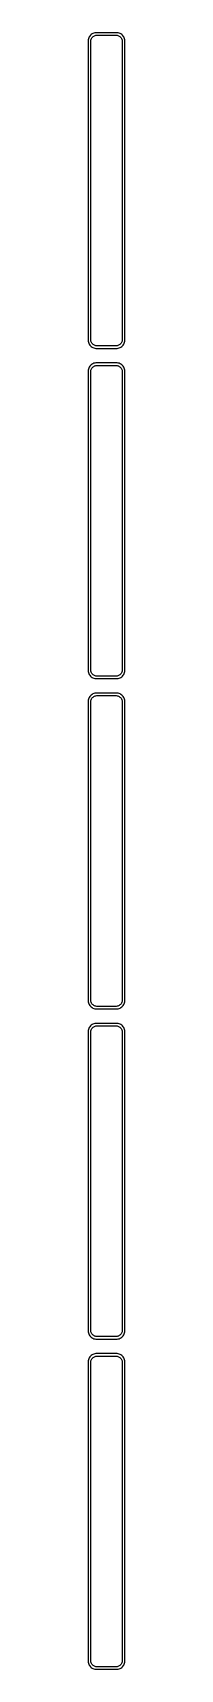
# Model space of a CAD drawing. Header units: metres. Extents: x -11 to 11, y 1943 to 3973.
# Drawn here: x -11 to 11, y 2963 to 3973 of the extents above; entities that cross this region are included whole.
import ezdxf

# ---------------------------------------------------------------- set-up
doc = ezdxf.new("R2010")
doc.units = ezdxf.units.M

msp = doc.modelspace()

# ---------------------------------------------------------------- linework, layer by layer
for p, q in [((-7.79507, 3973.26), (-8.37889, 3973.02)), ((-7.1869, 3973.41), (-7.79507, 3973.26)), ((-6.56395, 3973.49), (-7.1869, 3973.41)), ((6.56395, 3973.49), (-6.56395, 3973.49)), ((7.1869, 3973.41), (6.56395, 3973.49)), ((7.79507, 3973.26), (7.1869, 3973.41)), ((8.37889, 3973.02), (7.79507, 3973.26)), ((-11.2106, 3969.13), (-11.25, 3968.5)), ((-11.25, 3968.5), (-11.25, 3783.5)), ((-11.0929, 3969.74), (-11.2106, 3969.13)), ((-10.8989, 3970.34), (-11.0929, 3969.74)), ((-10.6315, 3970.91), (-10.8989, 3970.34)), ((-10.2951, 3971.44), (-10.6315, 3970.91)), ((-9.89484, 3971.92), (-10.2951, 3971.44)), ((-9.43712, 3972.35), (-9.89484, 3971.92)), ((-9.75, 3968), (-9.71844, 3968.5)), ((-9.75, 3784), (-9.75, 3968)), ((-9.71844, 3968.5), (-9.62433, 3968.99)), ((-9.62433, 3968.99), (-9.4691, 3969.47)), ((-9.4691, 3969.47), (-9.25522, 3969.93)), ((-8.92912, 3972.72), (-9.43712, 3972.35)), ((-9.25522, 3969.93), (-8.98605, 3970.35)), ((-8.98605, 3970.35), (-8.66586, 3970.74)), ((-8.37889, 3973.02), (-8.92912, 3972.72)), ((-8.66586, 3970.74), (-8.29968, 3971.08)), ((-8.29968, 3971.08), (-7.8933, 3971.38)), ((-7.8933, 3971.38), (-7.45311, 3971.62)), ((-7.45311, 3971.62), (-6.98605, 3971.8)), ((-6.98605, 3971.8), (-6.49951, 3971.93)), ((-6.49951, 3971.93), (-6.00116, 3971.99)), ((-6.00116, 3971.99), (6.00116, 3971.99)), ((6.00116, 3971.99), (6.49951, 3971.93)), ((6.49951, 3971.93), (6.98605, 3971.8)), ((6.98605, 3971.8), (7.45311, 3971.62)), ((7.45311, 3971.62), (7.8933, 3971.38)), ((7.8933, 3971.38), (8.29968, 3971.08)), ((8.29968, 3971.08), (8.66586, 3970.74)), ((8.92912, 3972.72), (8.37889, 3973.02)), ((8.66586, 3970.74), (8.98605, 3970.35)), ((9.43712, 3972.35), (8.92912, 3972.72)), ((8.98605, 3970.35), (9.25522, 3969.93)), ((9.25522, 3969.93), (9.4691, 3969.47)), ((9.89484, 3971.92), (9.43712, 3972.35)), ((9.4691, 3969.47), (9.62433, 3968.99)), ((9.62433, 3968.99), (9.71844, 3968.5)), ((9.71844, 3968.5), (9.75, 3968)), ((9.75, 3968), (9.75, 3784)), ((10.2951, 3971.44), (9.89484, 3971.92)), ((10.6315, 3970.91), (10.2951, 3971.44)), ((10.8989, 3970.34), (10.6315, 3970.91)), ((11.0929, 3969.74), (10.8989, 3970.34)), ((11.2106, 3969.13), (11.0929, 3969.74)), ((11.25, 3968.5), (11.2106, 3969.13)), ((11.25, 3783.5), (11.25, 3968.5)), ((-11.25, 3783.5), (-11.2106, 3782.87)), ((-11.2106, 3782.87), (-11.0929, 3782.26)), ((-11.0929, 3782.26), (-10.8989, 3781.66)), ((-10.8989, 3781.66), (-10.6315, 3781.09)), ((-10.6315, 3781.09), (-10.2951, 3780.56)), ((-9.71844, 3783.5), (-9.75, 3784)), ((-9.62433, 3783.01), (-9.71844, 3783.5)), ((-9.4691, 3782.53), (-9.62433, 3783.01)), ((-9.25522, 3782.07), (-9.4691, 3782.53)), ((-8.98605, 3781.65), (-9.25522, 3782.07)), ((-8.66586, 3781.26), (-8.98605, 3781.65)), ((-8.29968, 3780.92), (-8.66586, 3781.26)), ((8.66586, 3781.26), (8.29968, 3780.92)), ((8.98605, 3781.65), (8.66586, 3781.26)), ((9.25522, 3782.07), (8.98605, 3781.65)), ((9.4691, 3782.53), (9.25522, 3782.07)), ((9.62433, 3783.01), (9.4691, 3782.53)), ((9.71844, 3783.5), (9.62433, 3783.01)), ((9.75, 3784), (9.71844, 3783.5)), ((10.2951, 3780.56), (10.6315, 3781.09)), ((10.6315, 3781.09), (10.8989, 3781.66)), ((10.8989, 3781.66), (11.0929, 3782.26)), ((11.0929, 3782.26), (11.2106, 3782.87)), ((11.2106, 3782.87), (11.25, 3783.5)), ((-10.2951, 3780.56), (-9.89484, 3780.08)), ((-9.89484, 3780.08), (-9.43712, 3779.65)), ((-9.43712, 3779.65), (-8.92912, 3779.28)), ((-8.92912, 3779.28), (-8.37889, 3778.98)), ((-8.37889, 3778.98), (-7.79507, 3778.74)), ((-7.8933, 3780.62), (-8.29968, 3780.92)), ((-7.45311, 3780.38), (-7.8933, 3780.62)), ((-7.79507, 3778.74), (-7.1869, 3778.59)), ((-6.98605, 3780.2), (-7.45311, 3780.38)), ((-7.1869, 3778.59), (-6.56395, 3778.51)), ((-6.49951, 3780.07), (-6.98605, 3780.2)), ((-6.56395, 3778.51), (6.56395, 3778.51)), ((-6.00116, 3780.01), (-6.49951, 3780.07)), ((6.00116, 3780.01), (-6.00116, 3780.01)), ((6.49951, 3780.07), (6.00116, 3780.01)), ((6.98605, 3780.2), (6.49951, 3780.07)), ((6.56395, 3778.51), (7.1869, 3778.59)), ((7.45311, 3780.38), (6.98605, 3780.2)), ((7.1869, 3778.59), (7.79507, 3778.74)), ((7.8933, 3780.62), (7.45311, 3780.38)), ((7.79507, 3778.74), (8.37889, 3778.98)), ((8.29968, 3780.92), (7.8933, 3780.62)), ((8.37889, 3778.98), (8.92912, 3779.28)), ((8.92912, 3779.28), (9.43712, 3779.65)), ((9.43712, 3779.65), (9.89484, 3780.08)), ((9.89484, 3780.08), (10.2951, 3780.56)), ((-11.2106, 3765.13), (-11.25, 3764.5)), ((-11.25, 3764.5), (-11.25, 3579.5)), ((-11.0929, 3765.74), (-11.2106, 3765.13)), ((-10.8989, 3766.34), (-11.0929, 3765.74)), ((-10.6315, 3766.91), (-10.8989, 3766.34)), ((-10.2951, 3767.44), (-10.6315, 3766.91)), ((-9.89484, 3767.92), (-10.2951, 3767.44)), ((-9.43712, 3768.35), (-9.89484, 3767.92)), ((-9.75, 3764), (-9.71844, 3764.5)), ((-9.75, 3580), (-9.75, 3764)), ((-9.71844, 3764.5), (-9.62433, 3764.99)), ((-9.62433, 3764.99), (-9.4691, 3765.47)), ((-9.4691, 3765.47), (-9.25522, 3765.93)), ((-8.92912, 3768.72), (-9.43712, 3768.35)), ((-9.25522, 3765.93), (-8.98605, 3766.35)), ((-8.98605, 3766.35), (-8.66586, 3766.74)), ((-8.37889, 3769.02), (-8.92912, 3768.72)), ((-8.66586, 3766.74), (-8.29968, 3767.08)), ((-7.79507, 3769.26), (-8.37889, 3769.02)), ((-8.29968, 3767.08), (-7.8933, 3767.38)), ((-7.8933, 3767.38), (-7.45311, 3767.62)), ((-7.1869, 3769.41), (-7.79507, 3769.26)), ((-7.45311, 3767.62), (-6.98605, 3767.8)), ((-6.56395, 3769.49), (-7.1869, 3769.41)), ((-6.98605, 3767.8), (-6.49951, 3767.93)), ((6.56395, 3769.49), (-6.56395, 3769.49)), ((-6.49951, 3767.93), (-6.00116, 3767.99)), ((-6.00116, 3767.99), (6.00116, 3767.99)), ((6.00116, 3767.99), (6.49951, 3767.93)), ((6.49951, 3767.93), (6.98605, 3767.8)), ((7.1869, 3769.41), (6.56395, 3769.49)), ((6.98605, 3767.8), (7.45311, 3767.62)), ((7.79507, 3769.26), (7.1869, 3769.41)), ((7.45311, 3767.62), (7.8933, 3767.38)), ((8.37889, 3769.02), (7.79507, 3769.26)), ((7.8933, 3767.38), (8.29968, 3767.08)), ((8.29968, 3767.08), (8.66586, 3766.74)), ((8.92912, 3768.72), (8.37889, 3769.02)), ((8.66586, 3766.74), (8.98605, 3766.35)), ((9.43712, 3768.35), (8.92912, 3768.72)), ((8.98605, 3766.35), (9.25522, 3765.93)), ((9.25522, 3765.93), (9.4691, 3765.47)), ((9.89484, 3767.92), (9.43712, 3768.35)), ((9.4691, 3765.47), (9.62433, 3764.99)), ((9.62433, 3764.99), (9.71844, 3764.5)), ((9.71844, 3764.5), (9.75, 3764)), ((9.75, 3764), (9.75, 3580)), ((10.2951, 3767.44), (9.89484, 3767.92)), ((10.6315, 3766.91), (10.2951, 3767.44)), ((10.8989, 3766.34), (10.6315, 3766.91)), ((11.0929, 3765.74), (10.8989, 3766.34)), ((11.2106, 3765.13), (11.0929, 3765.74)), ((11.25, 3764.5), (11.2106, 3765.13)), ((11.25, 3579.5), (11.25, 3764.5)), ((-11.25, 3579.5), (-11.2106, 3578.87)), ((-11.2106, 3578.87), (-11.0929, 3578.26)), ((-9.71844, 3579.5), (-9.75, 3580)), ((-9.62433, 3579.01), (-9.71844, 3579.5)), ((-9.4691, 3578.53), (-9.62433, 3579.01)), ((9.62433, 3579.01), (9.4691, 3578.53)), ((9.71844, 3579.5), (9.62433, 3579.01)), ((9.75, 3580), (9.71844, 3579.5)), ((11.0929, 3578.26), (11.2106, 3578.87)), ((11.2106, 3578.87), (11.25, 3579.5)), ((-11.0929, 3578.26), (-10.8989, 3577.66)), ((-10.8989, 3577.66), (-10.6315, 3577.09)), ((-10.6315, 3577.09), (-10.2951, 3576.56)), ((-10.2951, 3576.56), (-9.89484, 3576.08)), ((-9.89484, 3576.08), (-9.43712, 3575.65)), ((-9.25522, 3578.07), (-9.4691, 3578.53)), ((-9.43712, 3575.65), (-8.92912, 3575.28)), ((-8.98605, 3577.65), (-9.25522, 3578.07)), ((-8.66586, 3577.26), (-8.98605, 3577.65)), ((-8.92912, 3575.28), (-8.37889, 3574.98)), ((-8.29968, 3576.92), (-8.66586, 3577.26)), ((-8.37889, 3574.98), (-7.79507, 3574.74)), ((-7.8933, 3576.62), (-8.29968, 3576.92)), ((-7.45311, 3576.38), (-7.8933, 3576.62)), ((-7.79507, 3574.74), (-7.1869, 3574.59)), ((-6.98605, 3576.2), (-7.45311, 3576.38)), ((-7.1869, 3574.59), (-6.56395, 3574.51)), ((-6.49951, 3576.07), (-6.98605, 3576.2)), ((-6.56395, 3574.51), (6.56395, 3574.51)), ((-6.00116, 3576.01), (-6.49951, 3576.07)), ((6.00116, 3576.01), (-6.00116, 3576.01)), ((6.49951, 3576.07), (6.00116, 3576.01)), ((6.98605, 3576.2), (6.49951, 3576.07)), ((6.56395, 3574.51), (7.1869, 3574.59)), ((7.45311, 3576.38), (6.98605, 3576.2)), ((7.1869, 3574.59), (7.79507, 3574.74)), ((7.8933, 3576.62), (7.45311, 3576.38)), ((7.79507, 3574.74), (8.37889, 3574.98)), ((8.29968, 3576.92), (7.8933, 3576.62)), ((8.66586, 3577.26), (8.29968, 3576.92)), ((8.37889, 3574.98), (8.92912, 3575.28)), ((8.98605, 3577.65), (8.66586, 3577.26)), ((8.92912, 3575.28), (9.43712, 3575.65)), ((9.25522, 3578.07), (8.98605, 3577.65)), ((9.4691, 3578.53), (9.25522, 3578.07)), ((9.43712, 3575.65), (9.89484, 3576.08)), ((9.89484, 3576.08), (10.2951, 3576.56)), ((10.2951, 3576.56), (10.6315, 3577.09)), ((10.6315, 3577.09), (10.8989, 3577.66)), ((10.8989, 3577.66), (11.0929, 3578.26)), ((-11.2106, 3561.13), (-11.25, 3560.5)), ((-11.25, 3560.5), (-11.25, 3375.5)), ((-11.0929, 3561.74), (-11.2106, 3561.13)), ((-10.8989, 3562.34), (-11.0929, 3561.74)), ((-10.6315, 3562.91), (-10.8989, 3562.34)), ((-10.2951, 3563.44), (-10.6315, 3562.91)), ((-9.89484, 3563.92), (-10.2951, 3563.44)), ((-9.43712, 3564.35), (-9.89484, 3563.92)), ((-9.75, 3560), (-9.71844, 3560.5)), ((-9.75, 3376), (-9.75, 3560)), ((-9.71844, 3560.5), (-9.62433, 3560.99)), ((-9.62433, 3560.99), (-9.4691, 3561.47)), ((-9.4691, 3561.47), (-9.25522, 3561.93)), ((-8.92912, 3564.72), (-9.43712, 3564.35)), ((-9.25522, 3561.93), (-8.98605, 3562.35)), ((-8.98605, 3562.35), (-8.66586, 3562.74)), ((-8.37889, 3565.02), (-8.92912, 3564.72)), ((-8.66586, 3562.74), (-8.29968, 3563.08)), ((-7.79507, 3565.26), (-8.37889, 3565.02)), ((-8.29968, 3563.08), (-7.8933, 3563.38)), ((-7.8933, 3563.38), (-7.45311, 3563.62)), ((-7.1869, 3565.41), (-7.79507, 3565.26)), ((-7.45311, 3563.62), (-6.98605, 3563.8)), ((-6.56395, 3565.49), (-7.1869, 3565.41)), ((-6.98605, 3563.8), (-6.49951, 3563.93)), ((6.56395, 3565.49), (-6.56395, 3565.49)), ((-6.49951, 3563.93), (-6.00116, 3563.99)), ((-6.00116, 3563.99), (6.00116, 3563.99)), ((6.00116, 3563.99), (6.49951, 3563.93)), ((6.49951, 3563.93), (6.98605, 3563.8)), ((7.1869, 3565.41), (6.56395, 3565.49)), ((6.98605, 3563.8), (7.45311, 3563.62)), ((7.79507, 3565.26), (7.1869, 3565.41)), ((7.45311, 3563.62), (7.8933, 3563.38)), ((8.37889, 3565.02), (7.79507, 3565.26)), ((7.8933, 3563.38), (8.29968, 3563.08)), ((8.29968, 3563.08), (8.66586, 3562.74)), ((8.92912, 3564.72), (8.37889, 3565.02)), ((8.66586, 3562.74), (8.98605, 3562.35)), ((9.43712, 3564.35), (8.92912, 3564.72)), ((8.98605, 3562.35), (9.25522, 3561.93)), ((9.25522, 3561.93), (9.4691, 3561.47)), ((9.89484, 3563.92), (9.43712, 3564.35)), ((9.4691, 3561.47), (9.62433, 3560.99)), ((9.62433, 3560.99), (9.71844, 3560.5)), ((9.71844, 3560.5), (9.75, 3560)), ((9.75, 3560), (9.75, 3376)), ((10.2951, 3563.44), (9.89484, 3563.92)), ((10.6315, 3562.91), (10.2951, 3563.44)), ((10.8989, 3562.34), (10.6315, 3562.91)), ((11.0929, 3561.74), (10.8989, 3562.34)), ((11.2106, 3561.13), (11.0929, 3561.74)), ((11.25, 3560.5), (11.2106, 3561.13)), ((11.25, 3375.5), (11.25, 3560.5)), ((-11.25, 3375.5), (-11.2106, 3374.87)), ((-11.2106, 3374.87), (-11.0929, 3374.26)), ((-11.0929, 3374.26), (-10.8989, 3373.66)), ((-10.8989, 3373.66), (-10.6315, 3373.09)), ((-10.6315, 3373.09), (-10.2951, 3372.56)), ((-10.2951, 3372.56), (-9.89484, 3372.08)), ((-9.89484, 3372.08), (-9.43712, 3371.65)), ((-9.71844, 3375.5), (-9.75, 3376)), ((-9.62433, 3375.01), (-9.71844, 3375.5)), ((-9.4691, 3374.53), (-9.62433, 3375.01)), ((-9.25522, 3374.07), (-9.4691, 3374.53)), ((-9.43712, 3371.65), (-8.92912, 3371.28)), ((-8.98605, 3373.65), (-9.25522, 3374.07)), ((-8.66586, 3373.26), (-8.98605, 3373.65)), ((-8.92912, 3371.28), (-8.37889, 3370.98)), ((-8.29968, 3372.92), (-8.66586, 3373.26)), ((-8.37889, 3370.98), (-7.79507, 3370.74)), ((-7.8933, 3372.62), (-8.29968, 3372.92)), ((-7.45311, 3372.38), (-7.8933, 3372.62)), ((-7.79507, 3370.74), (-7.1869, 3370.59)), ((-6.98605, 3372.2), (-7.45311, 3372.38)), ((-7.1869, 3370.59), (-6.56395, 3370.51)), ((-6.49951, 3372.07), (-6.98605, 3372.2)), ((-6.56395, 3370.51), (6.56395, 3370.51)), ((-6.00116, 3372.01), (-6.49951, 3372.07)), ((6.00116, 3372.01), (-6.00116, 3372.01)), ((6.49951, 3372.07), (6.00116, 3372.01)), ((6.98605, 3372.2), (6.49951, 3372.07)), ((6.56395, 3370.51), (7.1869, 3370.59)), ((7.45311, 3372.38), (6.98605, 3372.2)), ((7.1869, 3370.59), (7.79507, 3370.74)), ((7.8933, 3372.62), (7.45311, 3372.38)), ((7.79507, 3370.74), (8.37889, 3370.98)), ((8.29968, 3372.92), (7.8933, 3372.62)), ((8.66586, 3373.26), (8.29968, 3372.92)), ((8.37889, 3370.98), (8.92912, 3371.28)), ((8.98605, 3373.65), (8.66586, 3373.26)), ((8.92912, 3371.28), (9.43712, 3371.65)), ((9.25522, 3374.07), (8.98605, 3373.65)), ((9.4691, 3374.53), (9.25522, 3374.07)), ((9.43712, 3371.65), (9.89484, 3372.08)), ((9.62433, 3375.01), (9.4691, 3374.53)), ((9.71844, 3375.5), (9.62433, 3375.01)), ((9.75, 3376), (9.71844, 3375.5)), ((9.89484, 3372.08), (10.2951, 3372.56)), ((10.2951, 3372.56), (10.6315, 3373.09)), ((10.6315, 3373.09), (10.8989, 3373.66)), ((10.8989, 3373.66), (11.0929, 3374.26)), ((11.0929, 3374.26), (11.2106, 3374.87)), ((11.2106, 3374.87), (11.25, 3375.5)), ((-11.2106, 3357.13), (-11.25, 3356.5)), ((-11.25, 3356.5), (-11.25, 3171.5)), ((-11.0929, 3357.74), (-11.2106, 3357.13)), ((-10.8989, 3358.34), (-11.0929, 3357.74)), ((-10.6315, 3358.91), (-10.8989, 3358.34)), ((-10.2951, 3359.44), (-10.6315, 3358.91)), ((-9.89484, 3359.92), (-10.2951, 3359.44)), ((-9.43712, 3360.35), (-9.89484, 3359.92)), ((-9.75, 3356), (-9.71844, 3356.5)), ((-9.71844, 3356.5), (-9.62433, 3356.99)), ((-9.62433, 3356.99), (-9.4691, 3357.47)), ((-9.4691, 3357.47), (-9.25522, 3357.93)), ((-8.92912, 3360.72), (-9.43712, 3360.35)), ((-9.25522, 3357.93), (-8.98605, 3358.35)), ((-8.98605, 3358.35), (-8.66586, 3358.74)), ((-8.37889, 3361.02), (-8.92912, 3360.72)), ((-8.66586, 3358.74), (-8.29968, 3359.08)), ((-7.79507, 3361.26), (-8.37889, 3361.02)), ((-8.29968, 3359.08), (-7.8933, 3359.38)), ((-7.8933, 3359.38), (-7.45311, 3359.62)), ((-7.1869, 3361.41), (-7.79507, 3361.26)), ((-7.45311, 3359.62), (-6.98605, 3359.8)), ((-6.56395, 3361.49), (-7.1869, 3361.41)), ((-6.98605, 3359.8), (-6.49951, 3359.93)), ((6.56395, 3361.49), (-6.56395, 3361.49)), ((-6.49951, 3359.93), (-6.00116, 3359.99)), ((-6.00116, 3359.99), (6.00116, 3359.99)), ((6.00116, 3359.99), (6.49951, 3359.93)), ((6.49951, 3359.93), (6.98605, 3359.8)), ((7.1869, 3361.41), (6.56395, 3361.49)), ((6.98605, 3359.8), (7.45311, 3359.62)), ((7.79507, 3361.26), (7.1869, 3361.41)), ((7.45311, 3359.62), (7.8933, 3359.38)), ((8.37889, 3361.02), (7.79507, 3361.26)), ((7.8933, 3359.38), (8.29968, 3359.08)), ((8.29968, 3359.08), (8.66586, 3358.74)), ((8.92912, 3360.72), (8.37889, 3361.02)), ((8.66586, 3358.74), (8.98605, 3358.35)), ((9.43712, 3360.35), (8.92912, 3360.72)), ((8.98605, 3358.35), (9.25522, 3357.93)), ((9.25522, 3357.93), (9.4691, 3357.47)), ((9.89484, 3359.92), (9.43712, 3360.35)), ((9.4691, 3357.47), (9.62433, 3356.99)), ((9.62433, 3356.99), (9.71844, 3356.5)), ((9.71844, 3356.5), (9.75, 3356)), ((10.2951, 3359.44), (9.89484, 3359.92)), ((10.6315, 3358.91), (10.2951, 3359.44)), ((10.8989, 3358.34), (10.6315, 3358.91)), ((11.0929, 3357.74), (10.8989, 3358.34)), ((11.2106, 3357.13), (11.0929, 3357.74)), ((11.25, 3356.5), (11.2106, 3357.13)), ((11.25, 3171.5), (11.25, 3356.5)), ((-9.75, 3172), (-9.75, 3356)), ((9.75, 3356), (9.75, 3172)), ((-11.25, 3171.5), (-11.2106, 3170.87)), ((-11.2106, 3170.87), (-11.0929, 3170.26)), ((-11.0929, 3170.26), (-10.8989, 3169.66)), ((-10.8989, 3169.66), (-10.6315, 3169.09)), ((-10.6315, 3169.09), (-10.2951, 3168.56)), ((-10.2951, 3168.56), (-9.89484, 3168.08)), ((-9.89484, 3168.08), (-9.43712, 3167.65)), ((-9.71844, 3171.5), (-9.75, 3172)), ((-9.62433, 3171.01), (-9.71844, 3171.5)), ((-9.4691, 3170.53), (-9.62433, 3171.01)), ((-9.25522, 3170.07), (-9.4691, 3170.53)), ((-9.43712, 3167.65), (-8.92912, 3167.28)), ((-8.98605, 3169.65), (-9.25522, 3170.07)), ((-8.66586, 3169.26), (-8.98605, 3169.65)), ((-8.92912, 3167.28), (-8.37889, 3166.98)), ((-8.29968, 3168.92), (-8.66586, 3169.26)), ((-8.37889, 3166.98), (-7.79507, 3166.74)), ((-7.8933, 3168.62), (-8.29968, 3168.92)), ((-7.45311, 3168.38), (-7.8933, 3168.62)), ((-7.79507, 3166.74), (-7.1869, 3166.59)), ((-6.98605, 3168.2), (-7.45311, 3168.38)), ((-7.1869, 3166.59), (-6.56395, 3166.51)), ((-6.49951, 3168.07), (-6.98605, 3168.2)), ((-6.56395, 3166.51), (6.56395, 3166.51)), ((-6.00116, 3168.01), (-6.49951, 3168.07)), ((6.00116, 3168.01), (-6.00116, 3168.01)), ((6.49951, 3168.07), (6.00116, 3168.01)), ((6.98605, 3168.2), (6.49951, 3168.07)), ((6.56395, 3166.51), (7.1869, 3166.59)), ((7.45311, 3168.38), (6.98605, 3168.2)), ((7.1869, 3166.59), (7.79507, 3166.74)), ((7.8933, 3168.62), (7.45311, 3168.38)), ((7.79507, 3166.74), (8.37889, 3166.98)), ((8.29968, 3168.92), (7.8933, 3168.62)), ((8.66586, 3169.26), (8.29968, 3168.92)), ((8.37889, 3166.98), (8.92912, 3167.28)), ((8.98605, 3169.65), (8.66586, 3169.26)), ((8.92912, 3167.28), (9.43712, 3167.65)), ((9.25522, 3170.07), (8.98605, 3169.65)), ((9.4691, 3170.53), (9.25522, 3170.07)), ((9.43712, 3167.65), (9.89484, 3168.08)), ((9.62433, 3171.01), (9.4691, 3170.53)), ((9.71844, 3171.5), (9.62433, 3171.01)), ((9.75, 3172), (9.71844, 3171.5)), ((9.89484, 3168.08), (10.2951, 3168.56)), ((10.2951, 3168.56), (10.6315, 3169.09)), ((10.6315, 3169.09), (10.8989, 3169.66)), ((10.8989, 3169.66), (11.0929, 3170.26)), ((11.0929, 3170.26), (11.2106, 3170.87)), ((11.2106, 3170.87), (11.25, 3171.5)), ((-10.8989, 3154.34), (-11.0929, 3153.74)), ((-10.6315, 3154.91), (-10.8989, 3154.34)), ((-10.2951, 3155.44), (-10.6315, 3154.91)), ((-9.89484, 3155.92), (-10.2951, 3155.44)), ((-9.43712, 3156.35), (-9.89484, 3155.92)), ((-8.92912, 3156.72), (-9.43712, 3156.35)), ((-9.25522, 3153.93), (-8.98605, 3154.35)), ((-8.98605, 3154.35), (-8.66586, 3154.74)), ((-8.37889, 3157.02), (-8.92912, 3156.72)), ((-8.66586, 3154.74), (-8.29968, 3155.08)), ((-7.79507, 3157.26), (-8.37889, 3157.02)), ((-8.29968, 3155.08), (-7.8933, 3155.38)), ((-7.8933, 3155.38), (-7.45311, 3155.62)), ((-7.1869, 3157.41), (-7.79507, 3157.26)), ((-7.45311, 3155.62), (-6.98605, 3155.8)), ((-6.56395, 3157.49), (-7.1869, 3157.41)), ((-6.98605, 3155.8), (-6.49951, 3155.93)), ((6.56395, 3157.49), (-6.56395, 3157.49)), ((-6.49951, 3155.93), (-6.00116, 3155.99)), ((-6.00116, 3155.99), (6.00116, 3155.99)), ((6.00116, 3155.99), (6.49951, 3155.93)), ((6.49951, 3155.93), (6.98605, 3155.8)), ((7.1869, 3157.41), (6.56395, 3157.49)), ((6.98605, 3155.8), (7.45311, 3155.62)), ((7.79507, 3157.26), (7.1869, 3157.41)), ((7.45311, 3155.62), (7.8933, 3155.38)), ((8.37889, 3157.02), (7.79507, 3157.26)), ((7.8933, 3155.38), (8.29968, 3155.08)), ((8.29968, 3155.08), (8.66586, 3154.74)), ((8.92912, 3156.72), (8.37889, 3157.02)), ((8.66586, 3154.74), (8.98605, 3154.35)), ((9.43712, 3156.35), (8.92912, 3156.72)), ((8.98605, 3154.35), (9.25522, 3153.93)), ((9.89484, 3155.92), (9.43712, 3156.35)), ((10.2951, 3155.44), (9.89484, 3155.92)), ((10.6315, 3154.91), (10.2951, 3155.44)), ((10.8989, 3154.34), (10.6315, 3154.91)), ((11.0929, 3153.74), (10.8989, 3154.34)), ((-11.2106, 3153.13), (-11.25, 3152.5)), ((-11.25, 3152.5), (-11.25, 2967.5)), ((-11.0929, 3153.74), (-11.2106, 3153.13)), ((-9.75, 3152), (-9.71844, 3152.5)), ((-9.75, 2968), (-9.75, 3152)), ((-9.71844, 3152.5), (-9.62433, 3152.99)), ((-9.62433, 3152.99), (-9.4691, 3153.47)), ((-9.4691, 3153.47), (-9.25522, 3153.93)), ((9.25522, 3153.93), (9.4691, 3153.47)), ((9.4691, 3153.47), (9.62433, 3152.99)), ((9.62433, 3152.99), (9.71844, 3152.5)), ((9.71844, 3152.5), (9.75, 3152)), ((9.75, 3152), (9.75, 2968)), ((11.2106, 3153.13), (11.0929, 3153.74)), ((11.25, 3152.5), (11.2106, 3153.13)), ((11.25, 2967.5), (11.25, 3152.5)), ((-11.25, 2967.5), (-11.2106, 2966.87)), ((-11.2106, 2966.87), (-11.0929, 2966.26)), ((-11.0929, 2966.26), (-10.8989, 2965.66)), ((-10.8989, 2965.66), (-10.6315, 2965.09)), ((-10.6315, 2965.09), (-10.2951, 2964.56)), ((-10.2951, 2964.56), (-9.89484, 2964.08)), ((-9.89484, 2964.08), (-9.43712, 2963.65)), ((-9.71844, 2967.5), (-9.75, 2968)), ((-9.62433, 2967.01), (-9.71844, 2967.5)), ((-9.4691, 2966.53), (-9.62433, 2967.01)), ((-9.25522, 2966.07), (-9.4691, 2966.53)), ((-9.43712, 2963.65), (-8.92912, 2963.28)), ((-8.98605, 2965.65), (-9.25522, 2966.07)), ((-8.66586, 2965.26), (-8.98605, 2965.65)), ((-8.92912, 2963.28), (-8.37889, 2962.98)), ((-8.29968, 2964.92), (-8.66586, 2965.26)), ((-8.37889, 2962.98), (-7.79507, 2962.74)), ((-7.8933, 2964.62), (-8.29968, 2964.92)), ((-7.45311, 2964.38), (-7.8933, 2964.62)), ((-7.79507, 2962.74), (-7.1869, 2962.59)), ((-6.98605, 2964.2), (-7.45311, 2964.38)), ((-7.1869, 2962.59), (-6.56395, 2962.51)), ((-6.49951, 2964.07), (-6.98605, 2964.2)), ((-6.56395, 2962.51), (6.56395, 2962.51)), ((-6.00116, 2964.01), (-6.49951, 2964.07)), ((6.00116, 2964.01), (-6.00116, 2964.01)), ((6.49951, 2964.07), (6.00116, 2964.01)), ((6.98605, 2964.2), (6.49951, 2964.07)), ((6.56395, 2962.51), (7.1869, 2962.59)), ((7.45311, 2964.38), (6.98605, 2964.2)), ((7.1869, 2962.59), (7.79507, 2962.74)), ((7.8933, 2964.62), (7.45311, 2964.38)), ((7.79507, 2962.74), (8.37889, 2962.98)), ((8.29968, 2964.92), (7.8933, 2964.62)), ((8.66586, 2965.26), (8.29968, 2964.92)), ((8.37889, 2962.98), (8.92912, 2963.28)), ((8.98605, 2965.65), (8.66586, 2965.26)), ((8.92912, 2963.28), (9.43712, 2963.65)), ((9.25522, 2966.07), (8.98605, 2965.65)), ((9.4691, 2966.53), (9.25522, 2966.07)), ((9.43712, 2963.65), (9.89484, 2964.08)), ((9.62433, 2967.01), (9.4691, 2966.53)), ((9.71844, 2967.5), (9.62433, 2967.01)), ((9.75, 2968), (9.71844, 2967.5)), ((9.89484, 2964.08), (10.2951, 2964.56)), ((10.2951, 2964.56), (10.6315, 2965.09)), ((10.6315, 2965.09), (10.8989, 2965.66)), ((10.8989, 2965.66), (11.0929, 2966.26)), ((11.0929, 2966.26), (11.2106, 2966.87)), ((11.2106, 2966.87), (11.25, 2967.5))]:
    msp.add_line(p, q)

doc.saveas('drawing.dxf')
